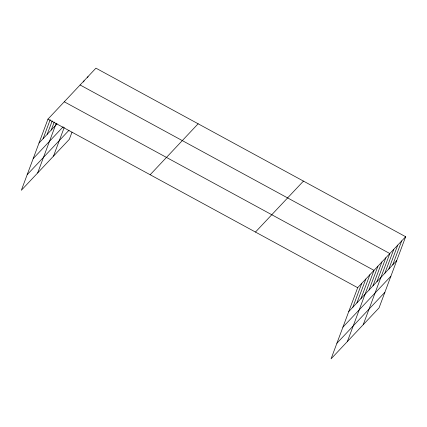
<?xml version="1.0" encoding="UTF-8"?>
<svg xmlns="http://www.w3.org/2000/svg" width="427" height="427" viewBox="0 0 427 427"><rect width="100%" height="100%" fill="white"/><g stroke="black" fill="none" stroke-linecap="round" stroke-linejoin="round"><path stroke-width="0.64" d="M405.65 236.723L357.677 287.686L331.069 358.84L379.048 307.883L405.65 236.723L95.931 68.16L47.952 119.117L21.35 190.277L69.323 139.314L72.019 132.119M43.1 138.679L50.199 119.688M47.178 134.35L52.217 120.873M51.256 130.016L54.234 122.053M37.661 172.951L56.252 123.232M53.492 156.133L64.221 127.443M83.596 81.995L84.055 80.772M87.556 77.794L88.015 76.566M352.819 307.243L361.754 283.352M356.897 302.914L365.832 279.023M360.975 298.58L369.91 274.689M347.381 341.515L373.988 270.36L64.269 101.791M369.013 290.045L377.943 266.154M372.968 285.839L381.903 261.948M376.929 281.639L385.859 257.743M363.212 324.696L389.819 253.542L80.1 84.978M384.844 273.227L393.774 249.336M388.8 269.026L397.734 245.13M392.76 264.82L401.69 240.929M39.022 143.013L57.09 123.819M33.189 158.609L63.137 126.803M27.184 174.68L69.003 130.256M150.16 174.744L198.139 123.787M255.469 232.058L303.442 181.096M348.742 311.577L396.715 260.614M342.908 327.173L390.886 276.216M336.903 343.244L384.876 292.281M47.952 119.117L357.677 287.686"/></g></svg>
